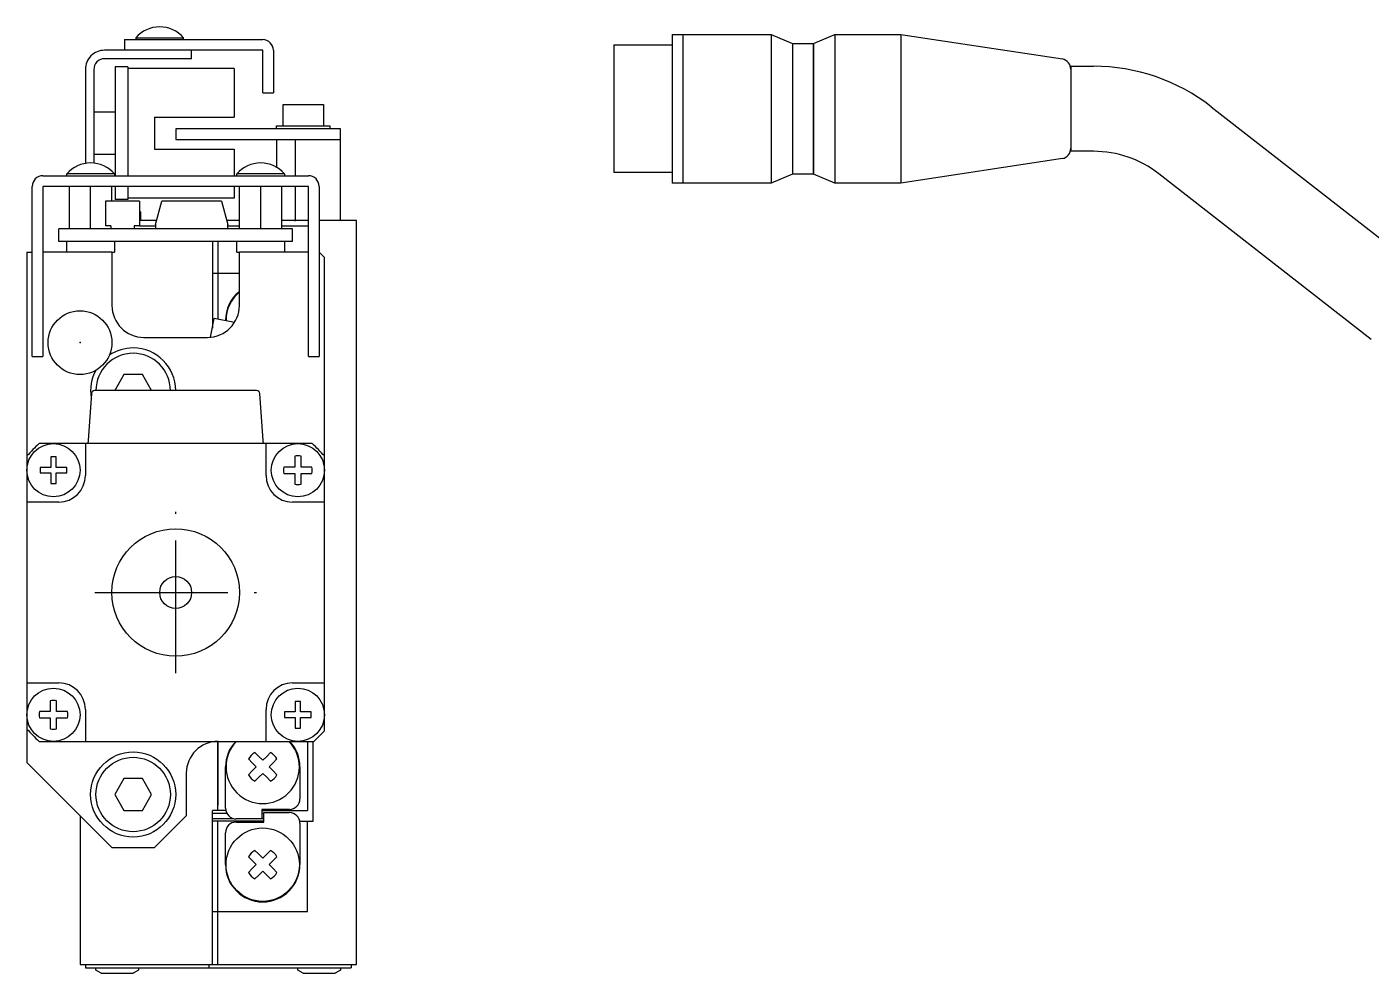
# Model space of a CAD drawing. Extents: x -69 to 421, y -5 to 289.
# Drawn here: x -69.1 to 57.3, y 140.9 to 229.9 of the extents above; entities that cross this region are included whole.
import ezdxf

# ---------------------------------------------------------------- set-up
doc = ezdxf.new("R2010")
doc.units = 0
doc.header["$LTSCALE"] = 10
doc.linetypes.add('CENTER', pattern=[2, 1.25, -0.25, 0.25, -0.25])
doc.layers.get('0').update_dxf_attribs({"linetype": 'CONTINUOUS'})

msp = doc.modelspace()

# ---------------------------------------------------------------- linework, layer by layer
at = {"color": 7, "linetype": 'CONTINUOUS'}
for p, q in [((-57.652701, 229.688949), (-57.655083, 229.693835)), ((-57.652701, 229.688949), (-57.655083, 229.693835)), ((-55.627279, 229.693835), (-55.629663, 229.688949)), ((-8.420382, 229.168463), (-8.420382, 222.168465)), ((-8.420382, 229.168463), (-7.42038, 229.168463)), ((-7.42038, 229.168463), (-7.42038, 222.168465)), ((-7.42038, 229.168463), (-7.42038, 222.168465)), ((-7.42038, 229.168463), (0.88662, 229.168463)), ((0.88662, 229.168463), (0.88662, 222.168465)), ((0.88662, 229.168463), (2.88662, 228.318465)), ((4.88662, 228.318465), (6.88662, 229.168463)), ((6.88662, 229.168463), (6.88662, 222.168465)), ((6.88662, 229.168463), (13.07962, 229.168463)), ((13.07962, 229.168463), (13.07962, 222.168465)), ((13.07962, 229.168463), (28.313602, 226.852789)), ((-59.941181, 228.670361), (-46.941181, 228.670361)), ((-59.941181, 228.670361), (-59.941181, 227.670361)), ((-58.891181, 228.854675), (-58.891181, 228.670361)), ((-54.391181, 228.670361), (-54.391181, 228.854675)), ((-13.920382, 228.168463), (-13.920382, 222.168465)), ((-13.920382, 228.168463), (-8.420382, 228.168463)), ((2.88662, 228.318465), (2.88662, 222.168465)), ((2.88662, 228.318465), (4.88662, 228.318465)), ((4.88662, 228.318465), (4.88662, 222.168465)), ((4.88662, 222.168465), (4.88662, 228.318465)), ((-46.941181, 227.670361), (-61.841181, 227.670361)), ((-53.641181, 226.870361), (-61.841181, 226.870361)), ((-53.641181, 226.870361), (-53.641181, 227.670361)), ((-46.941181, 223.670361), (-46.941181, 227.670361)), ((-45.941181, 227.670361), (-45.941181, 223.670361)), ((-63.641181, 225.870361), (-63.641181, 217.022919)), ((-62.841181, 225.870361), (-62.841181, 217.049891)), ((-59.641181, 226.120361), (-60.841181, 226.120361)), ((-60.841181, 226.120361), (-60.841181, 215.870361)), ((-59.641181, 226.120361), (-59.641181, 215.870361)), ((-49.641181, 225.970361), (-59.641181, 225.970361)), ((-49.641181, 225.970361), (-49.641181, 221.370361)), ((29.07962, 226.168465), (29.07962, 218.168465)), ((29.07962, 226.168465), (31.217208, 226.168465)), ((-46.941181, 223.670361), (-45.941181, 223.670361)), ((-62.841181, 221.870361), (-60.841181, 221.870361)), ((-57.141181, 221.370361), (-49.641181, 221.370361)), ((-57.141181, 221.370361), (-57.141181, 218.370361)), ((-45.041181, 222.570361), (-43.141181, 222.570361)), ((-45.041181, 220.570361), (-45.041181, 222.570361)), ((-43.141181, 222.570361), (-41.241181, 222.570361)), ((-41.241181, 222.570361), (-41.241181, 220.570361)), ((-13.920382, 222.168465), (-13.920382, 216.168467)), ((-8.420382, 222.168465), (-8.420382, 215.168465)), ((-7.42038, 222.168465), (-7.42038, 215.168465)), ((-7.42038, 222.168465), (-7.42038, 215.168465)), ((0.88662, 222.168465), (0.88662, 215.168465)), ((2.88662, 222.168465), (2.88662, 216.018465)), ((4.88662, 222.168465), (4.88662, 216.018465)), ((4.88662, 216.018465), (4.88662, 222.168465)), ((6.88662, 222.168465), (6.88662, 215.168465)), ((13.07962, 222.168465), (13.07962, 215.168465)), ((42.286096, 222.362819), (62.26305, 206.784609)), ((-39.641181, 220.270361), (-55.141181, 220.270361)), ((-55.141181, 220.270361), (-55.141181, 219.270361)), ((-45.641181, 220.570361), (-43.141181, 220.570361)), ((-45.641181, 220.270361), (-45.641181, 220.570361)), ((-43.141181, 220.570361), (-40.641181, 220.570361)), ((-40.641181, 220.570361), (-40.641181, 220.270361)), ((-39.641181, 211.670361), (-39.641181, 220.270361)), ((-55.141181, 219.270361), (-39.641181, 219.270361)), ((-45.641181, 219.270361), (-45.641181, 216.668437)), ((-43.877911, 215.870361), (-43.877911, 219.270361)), ((-60.841181, 217.870361), (-62.841181, 217.870361)), ((-57.141181, 218.370361), (-49.641181, 218.370361)), ((-49.641181, 218.370361), (-49.641181, 215.870361)), ((31.217208, 218.168465), (29.07962, 218.168465)), ((-48.155083, 216.893834), (-48.1527, 216.888947)), ((-46.129662, 216.888947), (-46.127279, 216.893834)), ((28.313602, 217.484139), (13.07962, 215.168465)), ((-67.641181, 215.870361), (-42.641181, 215.870361)), ((-60.891181, 216.054674), (-65.391181, 216.054674)), ((-65.391181, 215.870361), (-65.391181, 216.054674)), ((-60.891181, 216.054674), (-60.891181, 215.870361)), ((-44.891181, 216.054674), (-49.391181, 216.054674)), ((-49.391181, 215.870361), (-49.391181, 216.054674)), ((-44.891181, 216.054674), (-44.891181, 215.870361)), ((-8.420382, 216.168467), (-13.920382, 216.168467)), ((-7.42038, 215.168465), (-8.420382, 215.168465)), ((0.88662, 215.168465), (-7.42038, 215.168465)), ((2.88662, 216.018465), (0.88662, 215.168465)), ((4.88662, 216.018465), (2.88662, 216.018465)), ((6.88662, 215.168465), (4.88662, 216.018465)), ((13.07962, 215.168465), (6.88662, 215.168465)), ((57.343544, 200.476007), (37.36659, 216.054217)), ((-68.641181, 198.870361), (-68.641181, 214.870361)), ((-67.641181, 214.870361), (-67.641181, 198.870361)), ((-42.641181, 214.870361), (-67.641181, 214.870361)), ((-65.141181, 210.870361), (-65.141181, 214.870361)), ((-63.141181, 210.870361), (-63.141181, 214.870361)), ((-61.141181, 213.470361), (-61.141181, 214.870361)), ((-60.841181, 214.870361), (-60.841181, 213.620361)), ((-59.641181, 214.870361), (-59.641181, 213.620361)), ((-49.641181, 213.770361), (-59.641181, 213.770361)), ((-49.641181, 214.870361), (-49.641181, 213.770361)), ((-49.141181, 210.870361), (-49.141181, 214.870361)), ((-47.141181, 210.870361), (-47.141181, 214.870361)), ((-45.141181, 210.870361), (-45.141181, 214.870361)), ((-43.877911, 211.670361), (-43.877911, 214.870361)), ((-42.641181, 198.870361), (-42.641181, 214.870361)), ((-41.641181, 214.870361), (-41.641181, 198.870361)), ((-58.541181, 213.470361), (-61.741181, 213.470361)), ((-61.741181, 213.470361), (-61.741181, 211.170361)), ((-59.641181, 213.620361), (-60.841181, 213.620361)), ((-58.541181, 213.470361), (-58.541181, 211.170361)), ((-57.041181, 211.270361), (-56.451693, 213.470361)), ((-50.830669, 213.470361), (-56.451693, 213.470361)), ((-50.830669, 213.470361), (-50.241181, 211.270361)), ((-58.441181, 212.470361), (-58.541181, 212.470361)), ((-56.934001, 211.670361), (-58.541181, 211.670361)), ((-58.441181, 212.470361), (-58.441181, 211.670361)), ((-57.041181, 211.270361), (-57.041181, 210.870361)), ((-49.141181, 211.670361), (-50.348361, 211.670361)), ((-50.241181, 210.870361), (-50.241181, 211.270361)), ((-43.966075, 211.670361), (-45.141181, 211.670361)), ((-43.966075, 211.670361), (-43.877911, 211.670361)), ((-42.641181, 211.670361), (-43.877911, 211.670361)), ((-38.141181, 211.670361), (-41.641181, 211.670361)), ((-38.141181, 141.670361), (-38.141181, 211.670361)), ((-66.141181, 209.670361), (-66.141181, 210.870361)), ((-44.141181, 210.870361), (-66.141181, 210.870361)), ((-61.241181, 211.170361), (-61.741181, 211.170361)), ((-61.241181, 211.170361), (-61.241181, 210.870361)), ((-59.041181, 211.170361), (-59.041181, 210.870361)), ((-58.541181, 211.170361), (-59.041181, 211.170361)), ((-58.541181, 211.170361), (-57.041181, 211.170361)), ((-50.241181, 211.170361), (-49.141181, 211.170361)), ((-45.141181, 211.170361), (-42.641181, 211.170361)), ((-44.141181, 209.670361), (-44.141181, 210.870361)), ((-44.141181, 209.670361), (-66.141181, 209.670361)), ((-65.391181, 208.670361), (-65.391181, 209.670361)), ((-60.891181, 209.670361), (-60.891181, 208.670361)), ((-51.685692, 209.670361), (-51.685692, 201.522446)), ((-51.160675, 209.670361), (-51.160675, 202.383263)), ((-49.391181, 208.670361), (-49.391181, 209.670361)), ((-44.891181, 209.670361), (-44.891181, 208.670361)), ((-69.141181, 208.670361), (-69.141181, 160.670361)), ((-69.141181, 208.670361), (-68.641181, 208.670361)), ((-61.141181, 208.670361), (-67.641181, 208.670361)), ((-61.141181, 208.670361), (-61.141181, 203.670361)), ((-61.141181, 208.670361), (-60.891181, 208.670361)), ((-49.391181, 208.670361), (-49.141181, 208.670361)), ((-49.141181, 203.670361), (-49.141181, 208.670361)), ((-42.641181, 208.670361), (-49.141181, 208.670361)), ((-41.641181, 208.670361), (-41.141181, 208.170361)), ((-41.141181, 163.670361), (-41.141181, 208.170361)), ((-51.160675, 206.670361), (-51.685692, 206.670361)), ((-49.141181, 206.670361), (-51.160675, 206.670361)), ((-51.84854, 200.684668), (-51.505344, 202.45026)), ((-49.59775, 202.079461), (-51.505344, 202.45026)), ((-58.141181, 200.670361), (-52.141181, 200.670361)), ((-68.641181, 198.870361), (-67.641181, 198.870361)), ((-42.641181, 198.870361), (-41.641181, 198.870361)), ((-60.007206, 197.170361), (-60.873232, 195.670361)), ((-58.275155, 197.170361), (-60.007206, 197.170361)), ((-57.40913, 195.670361), (-58.275155, 197.170361)), ((-63.061061, 195.391288), (-63.370203, 190.970361)), ((-47.520569, 195.670361), (-62.761792, 195.670361)), ((-46.912159, 190.970361), (-47.2213, 195.391288)), ((-66.641181, 190.670361), (-67.986413, 190.670361)), ((-63.641181, 190.670361), (-66.641181, 190.670361)), ((-46.641181, 190.670361), (-63.641181, 190.670361)), ((-63.641181, 190.670361), (-63.641181, 187.670361)), ((-63.370203, 190.970361), (-63.391181, 190.670361)), ((-46.891181, 190.670361), (-46.912159, 190.970361)), ((-46.641181, 187.670361), (-46.641181, 190.670361)), ((-43.641181, 190.670361), (-46.641181, 190.670361)), ((-42.295948, 190.670361), (-43.641181, 190.670361)), ((-66.901181, 189.418594), (-66.901181, 188.430361)), ((-66.381181, 189.418594), (-66.901181, 189.418594)), ((-66.381181, 188.430361), (-66.381181, 189.418594)), ((-43.941181, 188.470361), (-44.957426, 188.470361)), ((-43.941181, 189.486606), (-43.941181, 188.470361)), ((-43.341181, 188.470361), (-43.341181, 189.486606)), ((-42.324936, 188.470361), (-43.341181, 188.470361)), ((-67.889414, 188.430361), (-67.889414, 187.910361)), ((-66.901181, 188.430361), (-67.889414, 188.430361)), ((-67.889414, 187.910361), (-66.901181, 187.910361)), ((-66.901181, 187.910361), (-66.901181, 186.922128)), ((-65.392948, 188.430361), (-66.381181, 188.430361)), ((-66.381181, 187.910361), (-65.392948, 187.910361)), ((-66.381181, 186.922128), (-66.381181, 187.910361)), ((-65.392948, 187.910361), (-65.392948, 188.430361)), ((-44.957426, 187.870361), (-43.941181, 187.870361)), ((-43.941181, 187.870361), (-43.941181, 186.854116)), ((-43.341181, 186.854116), (-43.341181, 187.870361)), ((-43.341181, 187.870361), (-42.324936, 187.870361)), ((-66.901181, 186.922128), (-66.381181, 186.922128)), ((-66.141181, 185.170361), (-69.141181, 185.170361)), ((-41.141181, 185.170361), (-44.141181, 185.170361)), ((-69.141181, 168.170361), (-66.141181, 168.170361)), ((-44.141181, 168.170361), (-41.141181, 168.170361)), ((-66.941181, 166.486606), (-66.941181, 165.470361)), ((-66.341181, 165.470361), (-66.341181, 166.486606)), ((-43.901181, 166.418594), (-43.901181, 165.430361)), ((-43.381181, 166.418594), (-43.901181, 166.418594)), ((-43.381181, 165.430361), (-43.381181, 166.418594)), ((-66.941181, 165.470361), (-67.957426, 165.470361)), ((-67.957426, 164.870361), (-66.941181, 164.870361)), ((-66.941181, 164.870361), (-66.941181, 163.854116)), ((-65.324936, 165.470361), (-66.341181, 165.470361)), ((-66.341181, 164.870361), (-65.324936, 164.870361)), ((-66.341181, 163.854116), (-66.341181, 164.870361)), ((-63.641181, 165.670361), (-63.641181, 162.670361)), ((-46.641181, 162.670361), (-46.641181, 165.670361)), ((-44.889414, 165.430361), (-44.889414, 164.910361)), ((-43.901181, 165.430361), (-44.889414, 165.430361)), ((-44.889414, 164.910361), (-43.901181, 164.910361)), ((-43.901181, 164.910361), (-43.901181, 163.922128)), ((-42.392948, 165.430361), (-43.381181, 165.430361)), ((-43.381181, 164.910361), (-42.392948, 164.910361)), ((-43.381181, 163.922128), (-43.381181, 164.910361)), ((-42.392948, 164.910361), (-42.392948, 165.430361)), ((-43.901181, 163.922128), (-43.381181, 163.922128)), ((-41.141181, 163.670361), (-42.141181, 162.670361)), ((-67.986413, 162.670361), (-42.141181, 162.670361)), ((-51.160675, 156.670362), (-51.160675, 162.670298)), ((-51.160675, 162.670298), (-51.160675, 156.670362)), ((-42.725723, 162.670361), (-42.725723, 156.170361)), ((-42.196166, 155.170361), (-42.196166, 162.670361)), ((-61.141181, 152.670361), (-69.141181, 160.670361)), ((-47.934995, 160.646565), (-48.287694, 161.018736)), ((-47.567477, 160.270359), (-47.934995, 160.646565)), ((-47.327929, 161.253631), (-47.7001, 161.60633)), ((-46.951723, 160.886113), (-47.327929, 161.253631)), ((-46.951723, 160.886113), (-46.575517, 161.253631)), ((-46.575517, 161.253631), (-46.203346, 161.60633)), ((-46.33597, 160.270359), (-45.968452, 160.646565)), ((-45.968452, 160.646565), (-45.615753, 161.018736)), ((-54.141181, 159.670361), (-54.141181, 155.670361)), ((-50.443181, 156.370359), (-50.443181, 160.270359)), ((-47.934995, 159.894153), (-48.287694, 159.521982)), ((-47.567477, 160.270359), (-47.934995, 159.894153)), ((-46.951723, 159.654606), (-47.327929, 159.287088)), ((-46.951723, 159.654606), (-46.575517, 159.287088)), ((-46.33597, 160.270359), (-45.968452, 159.894153)), ((-45.968452, 159.894153), (-45.615753, 159.521982)), ((-43.443181, 160.270359), (-43.443181, 157.270359)), ((-60.007206, 159.170361), (-60.873232, 157.670361)), ((-58.275155, 159.170361), (-60.007206, 159.170361)), ((-57.40913, 157.670361), (-58.275155, 159.170361)), ((-47.327929, 159.287088), (-47.7001, 158.934389)), ((-46.575517, 159.287088), (-46.203346, 158.934389)), ((-60.873232, 157.670361), (-60.007206, 156.170361)), ((-58.275155, 156.170361), (-57.40913, 157.670361)), ((-64.141181, 155.670361), (-64.141181, 141.670361)), ((-60.007206, 156.170361), (-58.275155, 156.170361)), ((-54.141181, 155.670361), (-57.141181, 152.670361)), ((-50.422977, 156.170362), (-51.685692, 156.170362)), ((-51.685692, 141.670361), (-51.685692, 156.170361)), ((-51.685692, 155.920362), (-50.336211, 155.920362)), ((-51.160675, 156.170361), (-51.160675, 156.670362)), ((-47.043181, 156.270359), (-47.043181, 155.370359)), ((-44.443181, 156.270359), (-47.043181, 156.270359)), ((-47.043181, 156.170361), (-42.725723, 156.170361)), ((-47.043181, 155.920362), (-46.851723, 155.920362)), ((-46.851723, 155.070359), (-46.851723, 155.970359)), ((-46.851723, 155.970359), (-44.451723, 155.970359)), ((-46.851723, 155.970359), (-44.451723, 155.970359)), ((-51.685692, 155.420362), (-49.755439, 155.420362)), ((-51.685692, 155.42036), (-51.648547, 155.42036)), ((-51.648547, 155.42036), (-51.685692, 155.42036)), ((-51.685692, 155.42036), (-51.535424, 155.42036)), ((-46.851723, 155.170361), (-51.685692, 155.170361)), ((-51.535424, 155.42036), (-49.755432, 155.42036)), ((-51.160675, 141.670361), (-51.160675, 155.170361)), ((-49.451723, 155.070359), (-46.851723, 155.070359)), ((-49.451723, 155.070359), (-46.851723, 155.070359)), ((-47.043181, 155.370359), (-49.443181, 155.370359)), ((-47.043181, 155.420362), (-46.851723, 155.420362)), ((-46.851723, 155.420361), (-47.043181, 155.420361)), ((-43.426669, 155.170362), (-43.471928, 155.170362)), ((-43.451723, 154.970359), (-43.451723, 151.070359)), ((-43.412098, 155.170361), (-42.196166, 155.170361)), ((-42.725722, 146.670361), (-42.725722, 155.170361)), ((-42.725722, 154.670362), (-42.725722, 154.670983)), ((-50.451723, 151.070359), (-50.451723, 154.070359)), ((-61.141181, 152.670361), (-57.141181, 152.670361)), ((-47.934995, 151.446565), (-48.287694, 151.818736)), ((-47.327929, 152.053631), (-47.7001, 152.40633)), ((-46.951723, 151.686113), (-47.327929, 152.053631)), ((-46.951723, 151.686113), (-46.575517, 152.053631)), ((-46.575517, 152.053631), (-46.203346, 152.40633)), ((-45.968452, 151.446565), (-45.615753, 151.818736)), ((-47.934995, 150.694154), (-48.287694, 150.321982)), ((-47.567477, 151.070359), (-47.934995, 151.446565)), ((-47.567477, 151.070359), (-47.934995, 150.694154)), ((-46.33597, 151.070359), (-45.968452, 151.446565)), ((-46.33597, 151.070359), (-45.968452, 150.694154)), ((-45.968452, 150.694154), (-45.615753, 150.321982)), ((-47.327929, 150.087088), (-47.7001, 149.734389)), ((-46.951723, 150.454606), (-47.327929, 150.087088)), ((-46.951723, 150.454606), (-46.575517, 150.087088)), ((-46.575517, 150.087088), (-46.203346, 149.734389)), ((-42.725722, 147.169742), (-42.725722, 147.170362)), ((-51.685692, 146.670361), (-42.725722, 146.670361)), ((-64.141181, 141.670361), (-38.141181, 141.670361)), ((-63.641181, 141.670361), (-63.641181, 141.370361)), ((-52.016111, 141.670361), (-52.016111, 141.370361)), ((-38.641181, 141.670361), (-38.641181, 141.370361)), ((-63.641181, 141.370361), (-38.641181, 141.370361)), ((-62.641181, 141.159036), (-62.641181, 141.370361)), ((-62.141181, 140.870361), (-62.641181, 141.159036)), ((-62.141181, 140.870361), (-59.141181, 140.870361)), ((-58.641181, 141.159036), (-59.141181, 140.870361)), ((-58.641181, 141.370361), (-58.641181, 141.159036)), ((-43.641181, 141.159036), (-43.641181, 141.370361)), ((-43.141181, 140.870361), (-43.641181, 141.159036)), ((-43.141181, 140.870361), (-40.141181, 140.870361)), ((-39.641181, 141.159036), (-40.141181, 140.870361)), ((-39.641181, 141.370361), (-39.641181, 141.159036))]:
    msp.add_line(p, q, dxfattribs=at)
at = {"color": 4, "linetype": 'CONTINUOUS'}
msp.add_line((-58.891181, 228.854675), (-54.391181, 228.854675), dxfattribs=at)
at = {"color": 4, "linetype": 'CENTER'}
for p, q in [((-55.141181, 169.070361), (-55.141181, 184.270361)), ((-62.741181, 176.670361), (-47.541181, 176.670361))]:
    msp.add_line(p, q, dxfattribs=at)
at = {"color": 7, "linetype": 'CONTINUOUS'}
for centre, radius in [((-64.141181, 200.170361), 3), ((-66.641181, 188.170361), 2.5), ((-43.641181, 188.170361), 2.5), ((-55.141181, 176.670361), 6), ((-55.141181, 176.670361), 1.5), ((-66.641181, 165.170361), 2.5), ((-43.641181, 165.170361), 2.5), ((-59.141181, 157.670361), 4), ((-59.141181, 157.670361), 3.5), ((-46.951723, 151.070359), 3.45)]:
    msp.add_circle(centre, radius, dxfattribs=at)
for centre, radius, start, end in [((-56.641181, 226.870361), 3, 41.409635, 138.590378), ((-46.941181, 227.670361), 1, 0, 90), ((-61.841182, 225.870362), 1.799999, 89.9999572, 180.0000428), ((-61.841182, 225.870362), 0.999999, 89.9999572, 180.0000428), ((28.079618, 225.880547), 1.000002, 0, 76.468302), ((31.217208, 208.168465), 18, 52.052569, 90), ((28.079618, 218.456381), 1.000002, 283.531698, 0), ((31.217208, 208.168465), 10, 52.052569, 90), ((-63.141181, 214.070361), 3, 41.409622, 138.590378), ((-47.141181, 214.070361), 3, 41.409622, 138.590378), ((-67.641181, 214.870361), 1, 90, 180), ((-42.641181, 214.870361), 1, 0, 90), ((-46.951723, 202.270362), 3.5, 128.723248, 180), ((-46.951723, 202.270362), 3.45, 129.392203, 180.575599), ((-58.141181, 203.670361), 3, 180, 270), ((-52.141181, 203.670361), 3, 270, 0), ((-59.141181, 195.670361), 3.5, 90, 180), ((-59.141181, 195.670361), 4, 90, 124.163321), ((-59.141181, 195.670361), 4, 0, 90), ((-59.141181, 195.670361), 3.5, 0, 90), ((-59.141181, 195.670361), 4, 151.862254, 189.414744), ((-62.761792, 195.370361), 0.3, 90, 176), ((-47.520569, 195.370361), 0.3, 4, 90), ((-55.141181, 176.670361), 19, 132.536898, 137.463102), ((-55.141181, 176.670361), 19, 42.536898, 47.463102), ((-43.641181, 188.170361), 1.35, 167.160412, 192.839588), ((-43.641181, 188.170361), 1.35, 77.160412, 102.839588), ((-43.641181, 188.170361), 1.35, 347.160412, 12.839588), ((-66.141181, 187.670361), 2.5, 270, 0), ((-44.141181, 187.670361), 2.5, 180, 270), ((-43.641181, 188.170361), 1.35, 257.160412, 282.839588), ((-66.141181, 165.670361), 2.5, 0, 90), ((-44.141181, 165.670361), 2.5, 90, 180), ((-66.641181, 165.170361), 1.35, 77.160412, 102.839588), ((-66.641181, 165.170361), 1.35, 167.160412, 192.839588), ((-66.641181, 165.170361), 1.35, 347.160412, 12.839588), ((-55.141181, 176.670361), 19, 222.536898, 227.463102), ((-66.641181, 165.170361), 1.35, 257.160412, 282.839588), ((-51.141181, 159.670361), 3, 90, 180), ((-46.943181, 160.270359), 3.5, 136.70816, 180), ((-46.951723, 160.270359), 3.45, 135.920757, 44.079243), ((-46.943181, 160.270359), 3.5, 0, 43.29184), ((-46.951723, 160.270359), 1.531302, 119.25645, 150.74355), ((-46.951723, 160.270359), 1.531302, 29.25645, 60.74355), ((-46.951723, 160.270359), 1.531302, 209.25645, 240.74355), ((-46.951723, 160.270359), 1.531302, 299.25645, 330.74355), ((-44.443181, 157.270359), 1, 270, 0), ((-49.443181, 156.370359), 1, 180, 270), ((-44.451723, 154.970359), 1, 0, 90), ((-49.451723, 154.070359), 1, 90, 180), ((-46.951723, 151.070359), 1.531302, 119.25645, 150.74355), ((-46.951723, 151.070359), 1.531302, 29.25645, 60.74355), ((-46.951723, 151.070359), 3.5, 180, 0), ((-46.951723, 151.070359), 1.531302, 209.25645, 240.74355), ((-46.951723, 151.070359), 1.531302, 299.25645, 330.74355)]:
    msp.add_arc(centre, radius, start, end, dxfattribs=at)
at = {"color": 7}
for p in [(-64.141181, 200.170361), (-55.141181, 176.670361)]:
    msp.add_point(p, dxfattribs=at)

doc.saveas('drawing.dxf')
